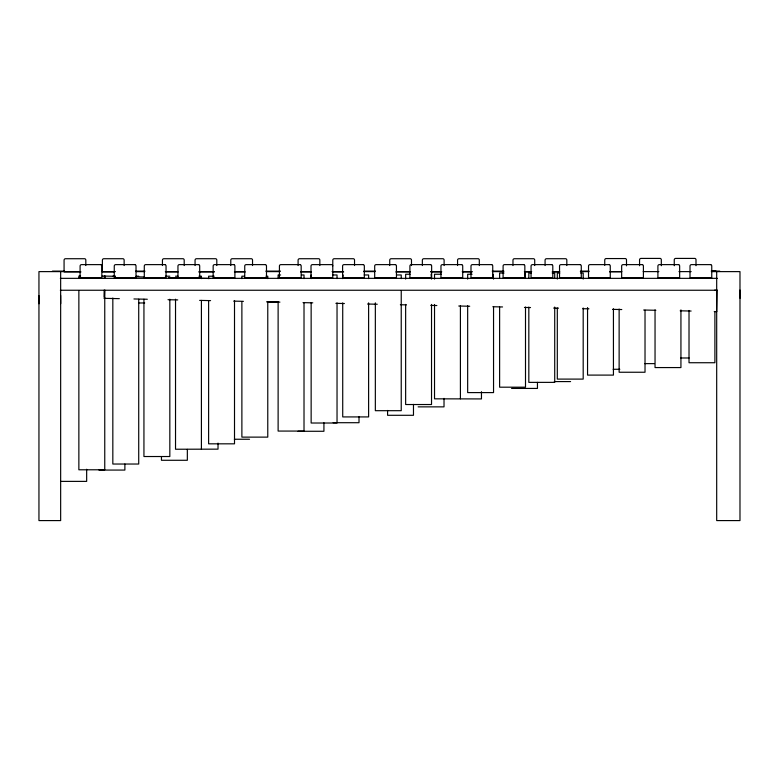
<?xml version="1.0" encoding="UTF-8"?>
<svg xmlns="http://www.w3.org/2000/svg" width="779" height="779" viewBox="0 0 779 779"><rect width="100%" height="100%" fill="white"/><g stroke="black" fill="none" stroke-linecap="round" stroke-linejoin="round"><path stroke-width="1.17" d="M104.035 297.159L104.182 290.119M104.922 290.119L104.737 298.328L104.006 298.328L119.343 298.649M715.94 311.6L716.68 311.6L717.06 290.246L714.625 290.187M138.613 302.992L144.699 302.943M267.635 301.97L278.59 301.882M711.792 271.024L715.989 271.024M52.446 271.111L64.608 271.111M135.712 271.111L144.913 271.111M265.892 271.111L280.498 271.111M363.91 271.111L375.4 271.111M492.201 271.111L503.838 271.111M580.482 271.111L589.002 271.111M711.208 271.111L719.718 271.111M80.13 271.618L38.95 271.618L38.95 520.586L60.655 520.586L60.655 271.618M102.039 271.618L115.428 271.618M136.121 271.618L144.641 271.618M165.333 271.618L177.495 271.618M199.405 271.618L214.011 271.618M234.703 271.618L244.44 271.618M266.35 271.618L279.739 271.618M301.648 271.618L311.386 271.618M332.078 271.618L343.033 271.618M363.725 271.618L374.67 271.618M396.579 271.618L409.968 271.618M430.66 271.618L441.615 271.618M462.307 271.618L472.045 271.618M492.737 271.618L503.692 271.618M524.384 271.618L531.687 271.618M552.379 271.618L559.682 271.618M580.365 271.618L588.885 271.618M609.577 271.618L621.749 271.618M643.191 271.618L658.898 271.618M678.957 271.618L691.168 271.618M711.821 271.618L739.982 271.618L739.982 520.586L716.69 520.586L716.69 271.618M609.587 271.754L621.661 271.754M80.987 271.929L64.073 271.929L64.073 260.157A1.422 1.422 0 0 1 65.494 258.725L84.794 258.725A1.422 1.422 0 0 1 85.817 260.089L85.817 265.551M114.464 271.929L102.39 271.929L102.39 260.157A1.422 1.422 0 0 1 103.811 258.725L123.111 258.725A1.422 1.422 0 0 1 124.134 260.089L124.134 265.551M166.073 271.929L178.148 271.929M198.684 271.929L214.391 271.929M234.411 271.929L245.288 271.929M300.509 271.929L311.386 271.929M332.789 271.929L343.656 271.929M395.781 271.929L410.28 271.929M430.816 271.929L441.683 271.929M462.395 271.929L472.064 271.929M525.056 271.929L531.093 271.929M552.321 271.929L559.565 271.929M504.032 273.039L499.621 273.039L499.621 277.889M525.065 273.039L525.504 277.889M531.327 273.039L528.824 273.039L528.824 277.899M552.214 273.039L554.716 273.039L554.716 277.899M559.799 273.039L557.306 273.039L557.306 279.057M580.696 273.039L583.189 273.039L583.189 279.057M410.056 274.247L405.645 274.247L405.645 279.067M431.089 274.247L431.527 279.067M441.44 274.247L434.526 274.247L434.526 279.086M472.074 274.247L467.663 274.247L467.663 279.077M493.107 274.247L493.545 279.077M280.625 274.977L278.122 274.977L278.122 278.609M301.512 274.977L304.014 274.977L304.014 278.609M332.614 274.977L337.034 274.977L337.034 278.619M343.169 274.977L342.721 278.619M364.202 274.977L368.613 274.977L368.613 278.619M396.813 274.977L401.234 274.977L401.234 278.609M80.597 276.068L78.864 276.068L78.864 278.493M102.253 276.068L105.116 276.068L105.116 278.395M112.828 276.204L115.331 276.204M136.218 276.204L138.72 276.204M165.421 276.204L169.832 276.204M175.528 276.204L178.021 276.204M198.918 276.204L201.41 276.204L201.41 278.629M214.196 276.204L208.616 276.204L208.616 278.639M244.382 276.204L241.88 276.204L241.88 278.629M266.038 276.204L267.772 276.204L267.772 278.629M60.343 278.346L717.332 278.346M60.343 290.246L717.332 290.246M680.583 357.989L689.113 357.989M644.681 363.627L654.506 363.627M613.112 369.275L619.821 369.275M554.297 381.583L570.588 381.583M511.569 388.429L537.452 388.429L537.452 382.362M418.128 406.862L444.02 406.862L444.02 398.371M333.13 422.705L359.012 422.705L359.012 416.629M298.045 431.274L323.928 431.274L323.928 422.793M234.362 439.249L249.533 439.249M98.991 470.068L124.883 470.068L124.883 464.021M60.772 481.383L86.664 481.383L86.664 469.26M133.939 298.961L147.319 299.253M168.001 299.701L177.739 299.915M199.638 300.382L210.583 300.626M233.7 301.122L243.428 301.337M266.545 301.833L279.924 302.125M303.041 302.632L312.778 302.836M335.885 303.343L344.406 303.528M367.522 304.024L377.25 304.238M400.367 304.745L406.453 304.871M430.787 305.397L436.863 305.534M458.763 306.011L469.718 306.244M492.825 306.741L502.562 306.955M524.462 307.432L530.538 307.559M553.655 308.065L558.524 308.172M582.858 308.698L588.934 308.825M612.537 309.36L621.788 309.545M643.678 310.013L655.85 310.285M680.184 310.811L691.129 311.045M714.246 311.551L716.68 311.6M115.331 276.321L104.386 276.068L104.386 278.395M135.536 276.779L144.534 277.003M168.381 277.538L178.118 277.762M200.008 278.269L209.746 278.493M739.982 290.061L740.05 298.221M60.655 295.455L60.723 303.615M38.95 295.621L39.018 303.781M714.898 311.688L714.898 362.732L689.016 362.732L689.016 310.47M695.998 265.697L695.998 259.777A1.422 1.422 0 0 0 694.975 258.414L675.675 258.414A1.422 1.422 0 0 0 674.254 259.845L674.254 265.727M680.934 309.886L680.934 367.571L655.042 367.571L655.042 309.886M661.313 265.697L661.313 259.777A1.422 1.422 0 0 0 660.29 258.414L640.99 258.414A1.422 1.422 0 0 0 639.559 259.845L639.559 265.727M645.022 310.227L645.022 372.245L619.13 372.245L619.13 309.02M626.501 265.834L626.501 259.913A1.422 1.422 0 0 0 625.479 258.56L606.179 258.56A1.422 1.422 0 0 0 604.747 259.982L604.747 265.386M613.433 308.776L613.433 375.098L587.551 375.098L587.551 307.569M583.189 307.987L583.189 379.1L557.306 379.1L557.306 307.987M566.82 265.551L566.82 260.089A1.422 1.422 0 0 0 565.797 258.725L546.498 258.725A1.422 1.422 0 0 0 545.076 260.157L545.076 265.551M554.716 307.053L554.716 382.372L528.824 382.372L528.824 307.053M534.715 265.551L534.715 260.089A1.422 1.422 0 0 0 533.693 258.725L514.393 258.725A1.422 1.422 0 0 0 512.971 260.157L512.971 265.551M525.504 307.043L525.504 387.192L499.621 387.192L499.621 307.043M493.545 306.848L493.545 392.597L467.663 392.597L467.663 305.641M481.461 391.691L481.461 398.926L434.526 398.829L434.526 304.482M479.309 265.551L479.309 260.089A1.422 1.422 0 0 0 478.287 258.725L458.987 258.725A1.422 1.422 0 0 0 457.565 260.157L457.565 265.551M460.408 305.689L460.408 398.829M444.108 265.551L444.108 260.089A1.422 1.422 0 0 0 443.085 258.725L423.786 258.725A1.422 1.422 0 0 0 422.354 260.157L422.354 265.551M431.527 304.404L431.527 404.525L405.645 404.525L405.645 304.404M413.474 404.389L413.474 415.295L387.582 415.295L387.582 410.445M411.487 265.551L411.487 260.089A1.422 1.422 0 0 0 410.465 258.725L391.165 258.725A1.422 1.422 0 0 0 389.743 260.157L389.743 265.551M401.234 290.723L401.234 410.689L375.342 410.689L375.342 302.846M368.613 302.875L368.613 416.921L342.721 416.921L342.721 302.875M354.533 265.551L354.533 260.089A1.422 1.422 0 0 0 353.51 258.725L334.21 258.725A1.422 1.422 0 0 0 332.789 260.157L332.76 277.83L311.006 277.83L311.006 266.058A1.422 1.422 0 0 1 312.437 264.626L331.737 264.626A1.422 1.422 0 0 1 332.76 265.99M337.034 302.885L337.034 423.016L311.142 423.016L311.142 302.885M319.838 265.551L319.838 260.089A1.422 1.422 0 0 0 318.825 258.725L299.526 258.725A1.422 1.422 0 0 0 298.094 260.157L298.094 265.551M311.142 274.977L311.142 278.619M304.014 302.807L304.014 431.069L278.122 431.069L278.122 301.6M267.772 301.619L267.772 437.126L241.88 437.126L241.88 301.619M252.532 265.551L252.532 260.089A1.422 1.422 0 0 0 251.51 258.725L232.21 258.725A1.422 1.422 0 0 0 230.788 260.157L230.788 265.551M234.508 300.499L234.508 443.826L208.616 443.826L208.616 300.499M218.023 443.105L218.023 449.152L175.528 449.24L175.528 299.194M216.805 265.551L216.805 260.089A1.422 1.422 0 0 0 215.793 258.725L196.493 258.725A1.422 1.422 0 0 0 195.062 260.157L195.062 265.551M201.41 300.412L201.41 449.24M187.34 449.376L187.34 460.282L161.457 460.282L161.457 456.65M184.195 265.551L184.195 260.089A1.422 1.422 0 0 0 183.172 258.725L163.872 258.725A1.422 1.422 0 0 0 162.441 260.157L162.441 265.551M169.832 299.204L169.832 456.523L143.94 456.523L143.94 299.204M138.72 299.233L138.72 464.031L112.828 464.031L112.828 298.016M104.756 297.86L104.756 469.786L78.864 469.786L78.864 290.596M100.822 264.626L81.522 264.626A1.422 1.422 0 0 0 80.091 266.058L80.091 277.83L101.835 277.83L101.835 265.99A1.422 1.422 0 0 0 100.822 264.626M134.991 264.626L115.691 264.626A1.422 1.422 0 0 0 114.26 266.058L114.26 277.83L136.013 277.83L136.013 265.99A1.422 1.422 0 0 0 134.991 264.626M165.021 264.626L145.722 264.626A1.422 1.422 0 0 0 144.29 266.058L144.29 277.83L166.044 277.83L166.044 265.99A1.422 1.422 0 0 0 165.021 264.626M198.674 264.626L179.374 264.626A1.422 1.422 0 0 0 177.953 266.058L177.953 277.83L199.697 277.83L199.697 265.99A1.422 1.422 0 0 0 198.674 264.626M233.875 264.626L214.585 264.626A1.422 1.422 0 0 0 213.154 266.058L213.154 277.83L234.898 277.83L234.898 265.99A1.422 1.422 0 0 0 233.875 264.626M265.464 264.626L246.164 264.626A1.422 1.422 0 0 0 244.742 266.058L244.742 277.83L266.486 277.83L266.486 265.99A1.422 1.422 0 0 0 265.464 264.626M300.149 264.626L280.849 264.626A1.422 1.422 0 0 0 279.427 266.058L279.427 277.83L301.171 277.83L301.171 265.99A1.422 1.422 0 0 0 300.149 264.626M363.316 264.626L344.016 264.626A1.422 1.422 0 0 0 342.594 266.058L342.594 277.83L364.338 277.83L364.338 265.99A1.422 1.422 0 0 0 363.316 264.626M395.42 264.626L376.121 264.626A1.422 1.422 0 0 0 374.689 266.058L374.689 277.83L396.443 277.83L396.443 265.99A1.422 1.422 0 0 0 395.42 264.626M430.621 264.626L411.331 264.626A1.422 1.422 0 0 0 409.9 266.058L409.9 277.83L431.644 277.83L431.644 265.99A1.422 1.422 0 0 0 430.621 264.626M461.694 264.626L442.394 264.626A1.422 1.422 0 0 0 440.963 266.058L440.963 277.83L462.716 277.83L462.716 265.99A1.422 1.422 0 0 0 461.694 264.626M491.724 264.626L472.425 264.626A1.422 1.422 0 0 0 470.993 266.058L470.993 277.83L492.737 277.83L492.737 265.99A1.422 1.422 0 0 0 491.724 264.626M523.819 264.626L504.519 264.626A1.422 1.422 0 0 0 503.098 266.058L503.098 277.83L524.842 277.83L524.842 265.99A1.422 1.422 0 0 0 523.819 264.626M551.775 264.626L532.485 264.626A1.422 1.422 0 0 0 531.054 266.058L531.054 277.83L552.798 277.83L552.798 265.99A1.422 1.422 0 0 0 551.775 264.626M580.258 264.626L560.958 264.626A1.422 1.422 0 0 0 559.536 266.058L559.536 277.83L581.28 277.83L581.28 265.99A1.422 1.422 0 0 0 580.258 264.626M609.246 264.626L589.956 264.626A1.422 1.422 0 0 0 588.525 266.058L588.525 277.83L610.269 277.83L610.269 265.99A1.422 1.422 0 0 0 609.246 264.626M642.383 264.626L623.083 264.626A1.422 1.422 0 0 0 621.661 266.058L621.661 277.83L643.405 277.83L643.405 265.99A1.422 1.422 0 0 0 642.383 264.626M678.626 264.626L659.326 264.626A1.422 1.422 0 0 0 657.904 266.058L657.904 277.83L679.648 277.83L679.648 265.99A1.422 1.422 0 0 0 678.626 264.626M710.73 264.626L691.431 264.626A1.422 1.422 0 0 0 690.009 266.058L690.009 277.83L711.753 277.83L711.753 265.99A1.422 1.422 0 0 0 710.73 264.626"/></g></svg>
